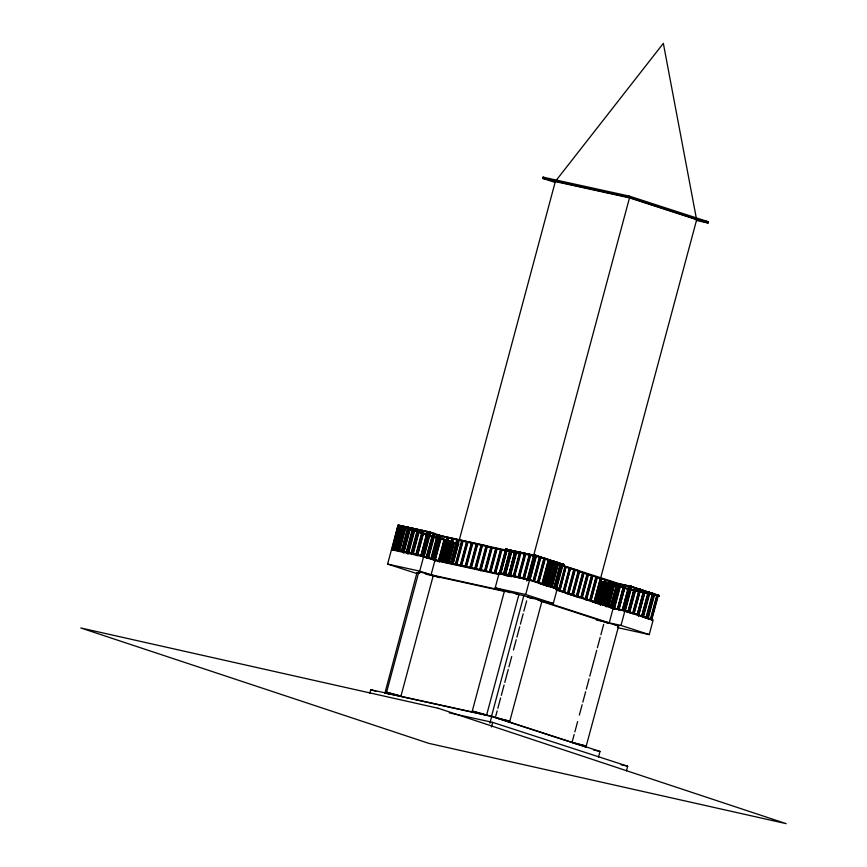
<?xml version="1.0" encoding="UTF-8"?>
<svg xmlns="http://www.w3.org/2000/svg" width="867" height="867" viewBox="0 0 867 867"><rect width="100%" height="100%" fill="white"/><g stroke="black" fill="none" stroke-linecap="round" stroke-linejoin="round"><path stroke-width="1.3" d="M416.474 573.445L387.592 564.07L398.105 525.055L430.671 532.208L424.212 556.311L391.602 549.104L393.033 549.515L399.459 525.51M392.057 549.201L398.04 525.099L402.873 526.605M398.907 525.987L399.08 525.369M393.38 550.274L400.001 525.554L406.471 527.656M400.142 525.608L426.607 534.755M394.29 548.529L395.655 543.457M396.338 540.921L400.077 526.963M401.063 525.792L395.016 550.025L401.475 525.922M396.468 550.166L402.895 526.161L404.315 526.583L397.888 550.578L396.923 550.263L403.35 526.269M400.478 539.111L397.433 550.48L423.638 556.235L423.475 556.852L422.5 556.538L429.198 531.839L442.723 536.207L515.02 552.084M401.15 536.586L403.859 526.475M397.964 551.098L404.423 526.995M399.741 546.156L403.48 532.208M404.163 529.672L404.846 527.125L405.908 527.364L399.449 551.466M399.026 551.336L405.485 527.234M401.779 551.336L408.205 527.331L409.181 527.645L402.743 551.65L401.323 551.228L407.75 527.234L408.725 527.548M402.624 550.285L408.379 528.805M402.732 551.271L408.856 528.437L410.329 528.805L403.87 552.908M403.458 552.767L409.918 528.664M406.634 552.398L413.06 528.393M407.165 552.702L412.605 532.403M369.83 693.145L370.751 689.709L491.741 716.272L600.018 751.429L598.479 757.151M407.88 554.208L414.339 530.105L413.277 529.867M408.639 553.07L414.762 530.236L413.7 530.008M411.034 553.363L417.471 529.369L418.891 529.78L412.464 553.775L411.489 553.46L417.927 529.466M413.971 545.267L416.691 535.112M412.345 552.42L416.062 538.515M416.745 535.99L418.436 529.683M412.649 554.381L418.772 531.547M413.071 554.512L419.184 531.677L418.122 531.438M415.889 554.436L422.327 530.431L423.291 530.745L421.936 535.795M416.864 554.75L421.264 538.32M417.081 555.812L423.204 532.977L422.131 532.75M417.84 554.685L423.616 533.118L422.554 532.88M420.788 555.747L427.182 531.493L428.601 531.915L422.175 555.91L421.21 555.595L427.637 531.601M421.199 555.888L422.565 550.816M423.237 548.269L424.256 544.465M424.938 541.929L426.976 534.321L408.856 528.437M384.894 693.232L416.994 572.675L419.335 573.044M425.795 539.328L427.149 534.256M421.72 555.812L428.146 531.807M421.828 555.92L427.604 534.354M422.793 556.235L428.233 535.936M386.584 692.256L418.859 571.841L426.369 573.499L433.218 575.721L400.955 696.136L386.584 692.256L400.955 696.136M423.15 556.072L428.591 535.773M439.818 577.65L419.715 571.125L430.26 532.067M426.228 556.896L432.438 535.524L426.347 558.261M427.583 557.514L434.042 533.411M434.681 533.508L428.222 557.611L427.16 557.373L433.619 533.27L435.104 533.639L428.645 557.741M430.747 559.226L436.838 536.489L438.258 536.901L435.548 547.012M431.202 559.323L437.293 536.586M432.004 558.955L438.464 534.841M439.114 534.95L432.655 559.052L431.593 558.814L438.052 534.711L439.526 535.08L433.067 559.182M438.843 538.277L439.005 537.659L458.827 544.097L457.342 543.728L451.772 564.515M433.717 560.06L439.634 537.973L441.108 538.342L435.191 560.429M440.696 538.212L434.811 560.537L433.944 560.245L434.118 559.627L499.587 573.997L502.372 563.604M434.129 560.201L440.046 538.114M442.506 536.044L441.27 536.424L441.444 535.817L487.503 546.037L480.914 570.649M435.082 559.941L431.062 574.81L505.298 591.11L504.54 590.655L472.277 711.07L484.306 714.581M442.723 536.207L442.56 536.814L441.758 535.893M438.149 561.502L444.067 539.415L445.129 539.642L439.211 561.729M438.561 561.632L444.478 539.545L445.54 539.783L439.623 561.87M555.389 182.514L542.612 178.364L542.948 177.139L629.171 196.061L708.382 221.789L708.057 223.014L696.299 220.435M442.918 561.643L448.488 540.856L449.973 541.225L444.403 562.011M444.034 559.172L448.553 542.287M443.98 561.87L449.55 541.084M445.649 562.152L451.913 538.775M446.971 561.177L452.888 539.09M447.35 563.073L452.921 542.287L453.983 542.525L448.412 563.312M448.109 561.914L453.333 542.428L454.395 542.655L448.824 563.442M450.959 563.322L457.223 539.935M451.479 563.539L457.743 540.152M452.541 563.355L453.929 558.153M452.997 563.496L555.324 181.571L629.485 197.86L526.8 581.053M453.192 563.452L458.058 545.256M455.359 564.287L461.634 540.9M456.335 564.601L461.905 543.815M460.68 565.457L466.945 542.07M461.537 564.374L467.454 542.287M465.536 566.519L471.8 543.132M466.045 566.736L470.575 549.851M471.269 547.25L472.32 543.349M469.936 567.484L476.2 544.108M471.258 566.509L476.828 545.722M481.521 545.267L475.246 568.654L476.221 568.969L482.486 545.581L481.066 545.17L474.791 568.557L475.766 568.871L482.03 545.484M479.657 569.619L485.921 546.232L517.686 553.439L517.848 552.832L506.577 549.169L506.415 549.786L517.686 553.439M486.539 545.722L479.939 570.334L480.968 570.659L480.112 569.727M486.539 547.846L480.621 569.933L499.24 574.019M487.362 546.763L486.56 545.831M485.021 570.8L491.286 547.413M485.878 569.717L487.969 561.924M488.663 559.323L491.448 548.93M489.422 571.765L495.686 548.377M490.386 572.079L496.65 548.692M494.277 572.838L500.541 549.45M495.599 571.852L496.639 567.95M497.333 565.349L500.118 554.956M510.295 592.735L495.187 587.826L499.034 573.466L529.531 580.164L557.156 589.126L553.309 603.486L538.158 600.17L539.718 600.463M499.078 573.152L499.24 572.534L530.496 579.503L530.322 580.11L499.078 573.152L529.011 579.828M505.591 548.952L505.374 549.667L506.339 549.981L536.619 556.625L536.781 556.007L534.679 555.444L528.393 578.939M505.667 548.963L499.132 573.9L500.107 574.214M500.346 570.486L505.743 550.361M503.077 561.003L505.862 550.61M506.729 549.201L500.161 573.716L507.683 576.154M500.736 573.228L507.141 549.331M500.909 573.011L506.827 550.924L505.396 550.512M504.366 571.787L510.089 550.404L511.151 550.643L504.757 574.539M504.106 573.607L510.392 550.111M504.692 572.372L505.786 568.145M508.17 559.378L510.175 551.802M504.962 572.513L510.912 550.328M505.147 572.469L506.187 568.568M506.881 565.967L507.932 562.076M508.626 559.475L509.666 555.574M506.003 571.386L508.788 560.992M509.482 558.391L510.88 553.189M505.168 574.669L511.573 550.773L510.511 550.534M505.764 574.084L511.682 551.997M508.875 574.615L514.597 553.233M515.258 551.184L508.962 574.669L509.926 574.984L516.223 551.499L514.792 551.076L508.528 575.872M509.2 574.734L510.24 570.833M515.767 551.39L509.471 574.886L508.506 574.572M509.655 574.832L515.226 554.046M509.937 574.854L515.995 552.214M510.164 575.049L516.082 552.962M510.62 575.146L516.537 553.059L441.596 536.5M516.699 553.222L517.848 552.832M517.122 553.298L517.285 552.68M513.362 575.634L519.658 552.149L520.623 552.463M514.684 574.648L519.225 557.676M518.672 576.804L524.968 553.309M519.192 577.021L520.937 570.497M521.631 567.885L524.437 557.438M485.509 714.831L486.647 714.95L518.91 594.534L504.54 590.655M529.824 554.381L523.527 577.866L524.502 578.181L530.799 554.696L529.369 554.284L523.072 577.769L524.047 578.083L527.895 563.723M528.588 561.122L530.344 554.598M708.057 223.014L628.835 197.297L629.171 196.061M530.105 579.676L536.565 555.574L534.17 555.021L527.938 578.831L529.358 579.254M584.391 746.563L491.47 716.402L523.82 595.672L515.963 593.949M489.898 723.143L491.741 716.272M528.469 579.925L535.091 555.205L564.016 564.482L563.843 565.1L551.401 562.358L550.426 562.044L562.878 564.785L563.041 564.168M563.843 565.1L535.232 555.259M529.726 576.913L535.503 555.346M529.358 579.795L529.52 579.189M530.756 574.03L532.858 566.205M534.256 560.982L535.817 555.693L505.537 549.049L514.359 551.802M553.309 603.486L525.684 594.524L536.153 555.444M491.405 726.99L492.64 722.374L449.269 712.858M495.772 716.077L497.159 710.897M497.853 708.306L500.627 697.957M501.321 695.367L504.095 685.006M504.789 682.416L508.257 669.465M508.951 666.875L511.725 656.514M513.459 650.044L516.244 639.683M516.938 637.093L519.712 626.743M520.406 624.153L523.18 613.793M523.874 611.202L526.648 600.842M534.159 578.343L539.588 558.055M540.585 556.885L534.126 580.988L533.064 580.749L539.512 556.647L540.997 557.015L534.538 581.118M538.244 581.053L541.301 569.641M541.983 567.105L544.021 559.486M545.007 558.315L538.548 582.418L537.486 582.191L543.945 558.088L545.419 558.456L538.96 582.559M542.33 583.762L548.789 559.659M542.98 583.859L549.44 559.757M564.016 564.482L550.599 561.437L544.346 584.748L557.763 587.793L557.6 588.411L551.65 587.002M555.931 564.059L551 562.455L551.163 561.838L552.225 562.076L552.062 562.694M545.668 583.773L551.564 561.751L550.599 561.437M545.657 584.618L551.575 562.531M498.731 718.591L509.785 721.246L542.048 600.831L527.689 596.962L529.553 597.731M546.34 585.062L552.799 560.96L554.284 561.328L547.825 585.431M546.373 586.157L552.647 562.77L551 562.455M546.763 585.203L549.136 576.317M549.819 573.781L552.875 562.369M547.402 585.301L553.861 561.198M555.454 562.499L549.201 585.81L550.632 586.233L556.874 562.911M549.656 585.919L555.91 562.596M550.09 586.059L552.181 578.267M552.875 575.666L555.66 565.273M550.177 586.125L552.257 578.354M552.951 575.764L555.725 565.403M551.152 586.287L553.244 578.495M553.937 575.894L557.069 564.2M551.184 586.634L552.55 581.562M553.222 579.026L556.961 565.067M553.655 578.625L554.696 574.734M552.246 586.872L558.706 562.77L557.644 562.531M554.067 586.883L560.31 563.561M560.765 563.669L554.522 586.981L555.487 587.295L561.74 563.983M554.869 586.2L556.95 578.397M557.654 575.807L560.44 565.403M561.653 563.832L555.194 587.934L556.679 588.303M555.617 588.075L560.375 570.313M561.057 567.777L562.076 563.973M560.516 570.974L561.567 567.072M556.256 588.173L562.716 564.07M556.636 588.097L556.798 587.479M556.516 588.921L563.138 564.2M559.009 590.362L564.926 568.275M560.071 590.6L565.923 567.083L559.659 590.47L558.597 590.232L564.861 566.845L566.346 567.213M563.442 591.803L569.706 568.416M564.504 592.042L570.356 568.514L564.092 591.901L563.03 591.673L569.294 568.286L570.768 568.654M568.915 589.343L571.7 578.95M572.393 576.349L574.138 569.857L575.2 570.085L568.925 593.472L567.452 593.104L573.716 569.717L575.2 570.085M568.514 593.342L574.778 569.955M571.765 595.174L578.354 570.562L579.416 570.789L572.827 595.412M572.339 594.697L575.124 584.304M575.829 581.703L578.614 571.31M573.401 594.925L579.676 571.537M576.772 596.128L583.036 572.751L584.098 572.979L577.834 596.366M581.551 596.268L586.417 578.083M588.108 574.279L581.844 597.666L580.782 597.439L587.046 574.052L588.53 574.42L582.266 597.807M585.973 597.71L591.89 575.623M586.688 599.238L592.952 575.851M590.405 599.151L595.976 578.354M591.121 600.679L597.385 577.292M594.339 601.59L696.678 219.676L630.677 198.25M594.48 601.882L600.398 579.795M595.542 602.121L601.806 578.733L600.744 578.495M595.857 603.009L601.882 582.321L602.847 582.635L597.276 603.421M596.312 603.107L601.882 582.321M596.821 603.324L602.392 582.537M598.913 603.324L604.83 581.237M605.827 580.034L599.552 603.421L598.49 603.183L604.765 579.795L606.239 580.164L599.975 603.551M600.365 605.372L606.282 583.285L607.702 583.697L602.132 604.483M601.167 604.169L606.737 583.383M602.023 603.085L605.86 588.791M607.171 590.47L603.334 604.754L604.397 604.993L610.671 581.605L609.609 581.378L607.865 587.869M605.567 605.133L611.593 584.456L605.675 606.532M606.532 605.448L612.102 584.661M606.64 606.857L612.557 584.77L611.137 584.347M607.767 606.196L614.031 582.808M608.417 606.293L614.681 582.906M574.16 734.501L572.079 742.26L586.439 746.14L575.385 743.485M574.854 731.911L577.628 721.55M579.362 715.069L582.136 704.719M582.841 702.129L585.615 691.768M586.309 689.178L589.083 678.818M589.777 676.227L596.713 650.337M597.406 647.747L600.181 637.386M600.874 634.796L603.649 624.435M610.075 607.507L616.448 585.518L610.531 607.604M611.04 607.821L614.53 594.827M615.223 592.226L616.61 587.035M617.033 585.756L617.196 585.138L600.376 581.443M618.496 585.398L617.271 585.789L618.334 586.016M611.495 607.919L617.423 585.832M617.196 585.138L617.998 586.07L600.213 582.06M618.821 584.401L612.405 608.331L624.858 611.062L653.079 620.23L649.231 634.59L618.138 627.762M619.016 584.423L619.179 583.816L631.967 586.666L631.805 587.284L618.388 584.228L618.55 583.621L631.837 586.515L625.378 610.617M612.947 608.428L619.515 583.935M649.231 634.59L621.01 625.421L609.241 622.842L613.088 608.482M613.543 608.027L614.584 604.147M615.277 601.557L618.052 591.196M618.745 588.606L620.241 584.813L614.009 608.656M614.421 608.797L620.512 586.059L619.038 585.691M614.746 609.024L614.92 608.406L555.682 589.17M617.434 608.786L623.676 585.463L625.107 585.886L618.854 609.198L617.889 608.883L624.132 585.572M617.705 608.601L622.788 589.647M620.154 601.156L621.173 597.363M621.845 594.838L622.864 591.045M618.745 607.8L621.52 597.439M622.213 594.849L625.107 585.886M618.778 608.829L624.522 587.36M618.854 610.227L624.944 587.49M622.138 610.032L628.532 586.536L629.962 586.948L623.709 610.26L622.744 609.945L628.987 586.634L629.962 586.948M622.56 610.162L627.99 589.863M585.875 747.343L618.713 625.725L604.505 621.986M629.301 586.471L658.237 595.748L629.431 585.951L657.316 595M623.254 610.162L626.028 599.801M627.426 594.621L629.507 586.851M623.601 610.314L626.321 600.159M623.731 610.867L630.352 586.146L659.375 595.564L659.213 596.182L630.905 589.961M630.775 586.276L623.904 610.249L650.857 619.114M630.829 586.97L630.992 586.352M626.277 604.277L630.016 590.329M621.01 625.421L631.425 586.374M625.822 611.376L625.02 610.455M628.001 611.289L633.755 589.809L634.731 590.124M628.456 611.387L634.211 589.918M628.738 611.82L631.458 601.665M632.141 599.13L635.197 587.718L636.259 587.945L629.8 612.048M632.52 613.619L639.217 589.018L640.691 589.387L634.232 613.489M632.975 613.717L639.629 589.148M635.186 607.615L637.895 597.515M638.567 594.99L639.586 591.196L638.611 590.882M640.279 589.246L633.82 613.359L632.758 613.121M637.375 614.681L643.477 591.944M637.939 613.424L643.715 591.858M640.886 603.41L643.932 592.042M638.686 613.738L641.396 603.627M642.068 601.102L644.441 592.259M638.665 614.931L645.124 590.828L644.051 590.59M638.47 616.361L644.896 592.356M642.36 614.866L647.129 597.103M642.241 615.754L643.596 610.693M644.268 608.168L646.294 600.593M646.977 598.067L647.996 594.274M643.032 614.584L645.742 604.483M646.414 601.958L648.451 594.372M649.134 592.128L642.675 616.231L641.613 615.993L648.072 591.89L649.546 592.259L642.87 617.326M643.325 617.434L649.751 593.429M650.532 602.348L646.457 617.564L647.519 617.803L653.978 593.7L652.916 593.462L651.215 599.812M646.76 618.084L647.432 615.559M653.642 594.177L647.216 618.182L648.18 618.496L654.607 594.491M648.061 617.131L650.098 609.555M650.77 607.03L653.816 595.662M650.467 618.875L656.926 594.773L658.4 595.141L651.778 619.851M650.879 619.005L656.655 597.439M651.529 619.103L657.988 595M651.453 619.764L651.616 619.146L643.986 617.477M658.4 595.25L659.213 596.182M652.418 620.078L652.58 619.461L624.966 610.476M626.451 770.839L627.686 766.222L492.64 722.374M556.083 180.499L663.342 43.35L696.602 219.654M433.218 575.721L432.091 575.601M518.91 594.534L516.569 594.166M542.048 600.831L540.921 600.712M618.713 625.725L614.833 624.999M384.731 693.091L388.611 693.806M472.277 711.07L486.647 714.95M495.425 717.377L509.785 721.246M617.337 626.808L618.474 626.928L617.672 626.516M542.612 178.364L628.835 197.297M701.847 220.348L708.382 221.789M506.501 549.364L536.781 556.007M535.091 555.769L534.029 555.53L561.903 564.59M506.415 549.786L505.428 549.57L536.619 556.625M438.258 536.901L436.838 536.489M563.106 564.309L534.17 555.021M426.64 534.939L439.981 537.973L439.807 538.591L426.466 535.557L437.607 538.006M579.351 570.876L563.496 565.848M578.116 571.266L620.078 584.661L620.241 584.044L558.391 564.07M600.051 581.475L618.16 585.453M631.068 589.343L659.375 595.564M631.219 589.928L656.958 595.575M392.578 549.418L395.168 549.981M528.599 579.416L556.647 588.411M434.985 559.919L479.765 569.749M510.62 576.544L511.606 576.761M433.944 560.245L499.403 574.604M545.321 585.062L557.763 587.793M571.884 594.545L572.989 594.795M612.568 607.713L625.985 610.769M614.92 608.406L557.091 589.744M647.497 618.344L652.58 619.461M387.592 564.07L419.715 571.125M495.187 587.826L525.684 594.524M425.534 574.095L505.472 591.641M596.355 620.013L607.951 622.56M387.95 693.665L491.47 716.402M593.44 749.977L600.018 751.429M621.119 764.781L627.686 766.222M542.948 177.139L545.495 177.963M548.052 178.797L551.889 180.043M553.46 562.477L555.92 563.279M551.163 561.838L554.858 563.041M558.229 564.688L579.178 571.494M579.47 571.591L620.241 584.813M617.434 585.171L628.716 588.834M619.591 586.428L628.358 589.267M615.993 585.42L628.553 589.441M429.165 531.872L430.14 532.186L399.004 525.413L392.404 550.025L391.44 549.711L423.638 556.787L435.884 560.765L436.047 560.147L422.663 555.92M442.333 536.662L430.097 532.685L397.942 525.673L426.813 534.939M429.002 532.49L441.27 536.424M431.983 535.427L433.402 535.839M438.919 537.746L458.795 544.194M405.409 527.429L426.954 534.419M438.745 538.353L458.448 544.639M529.889 579.828L555.584 588.173M540.033 583.686L549.028 586.601M625.02 611.278L631.447 613.359M646.858 618.366L650.716 619.623M555.996 589.939L613.478 608.612M565.555 593.158L571.711 595.163M573.033 595.586L579.384 597.656M584.466 599.303L588.281 600.538M592.096 601.774L598.447 603.844M499.24 572.534L500.216 572.849M509.092 575.948L499.674 573M499.034 573.466L501.679 574.312M541.994 601.004L609.241 622.842M523.82 595.672L532.728 598.566M540.369 601.048L607.832 622.95M370.751 689.709L375.855 691.357M605.144 622.246L606.217 622.614M420.723 572.61L418.859 571.841M418.869 573.445L416.994 572.675M572.881 742.672L573.954 743.03M584.336 746.574L586.2 747.343M412.605 528.296L406.179 552.301L407.598 552.712L414.036 528.707L412.605 528.296M422.782 530.528L416.344 554.533L417.32 554.847L423.746 530.842L422.782 530.528M447.058 537.703L440.794 561.09L441.758 561.404L448.022 538.017L447.058 537.703M447.513 537.8L441.249 561.187L442.213 561.502L448.477 538.114L447.513 537.8M452.368 538.873L446.104 562.26L447.069 562.575L453.343 539.187L452.368 538.873M456.768 539.838L450.504 563.225L451.935 563.637L458.199 540.249L456.768 539.838M462.089 541.008L455.825 564.384L456.79 564.699L463.054 541.322L462.089 541.008M466.489 541.973L460.225 565.36L461.645 565.772L467.909 542.384L466.489 541.973M471.345 543.035L465.08 566.422L466.5 566.834L472.775 543.446L471.345 543.035M476.655 544.205L470.391 567.592L471.366 567.907L477.63 544.519L476.655 544.205M490.83 547.315L484.566 570.703L485.986 571.115L492.25 547.727L490.83 547.315M496.141 548.486L489.877 571.862L490.841 572.177L497.105 548.8L496.141 548.486M500.996 549.548L494.732 572.935L495.696 573.25L501.971 549.862L500.996 549.548M509.937 550.014L503.651 573.499L505.071 573.921L511.367 550.426L509.937 550.014M520.113 552.246L513.817 575.731L514.781 576.046L521.078 552.561L520.113 552.246M524.513 553.211L518.217 576.707L519.647 577.119L525.933 553.623L524.513 553.211M548.377 559.518L541.918 583.621L543.392 583.99L549.851 559.887L548.377 559.518M551.054 561.534L544.801 584.846L545.777 585.16L552.019 561.849L551.054 561.534M557.232 562.401L550.773 586.504L551.835 586.731L558.294 562.629L557.232 562.401M582.624 572.61L576.36 595.997L577.422 596.236L583.686 572.849L582.624 572.61M591.478 575.493L585.214 598.869L586.276 599.108L592.54 575.721L591.478 575.493M595.9 576.923L589.636 600.311L590.698 600.549L596.973 577.162L595.9 576.923M600.332 578.365L594.068 601.752L595.13 601.98L601.395 578.592L600.332 578.365M609.187 581.237L602.923 604.624L603.985 604.863L610.249 581.475L609.187 581.237M613.619 582.678L607.355 606.066L608.829 606.434L615.093 583.047L613.619 582.678M634.785 587.577L628.326 611.679L629.388 611.918L635.847 587.815L634.785 587.577M643.639 590.46L637.18 614.562L638.242 614.79L644.701 590.687L643.639 590.46M652.493 593.331L646.034 617.434L647.096 617.672L653.555 593.559L652.493 593.331M438.193 708.263L80.837 627.979L428.807 743.355L786.163 823.65L438.193 708.263"/></g></svg>
